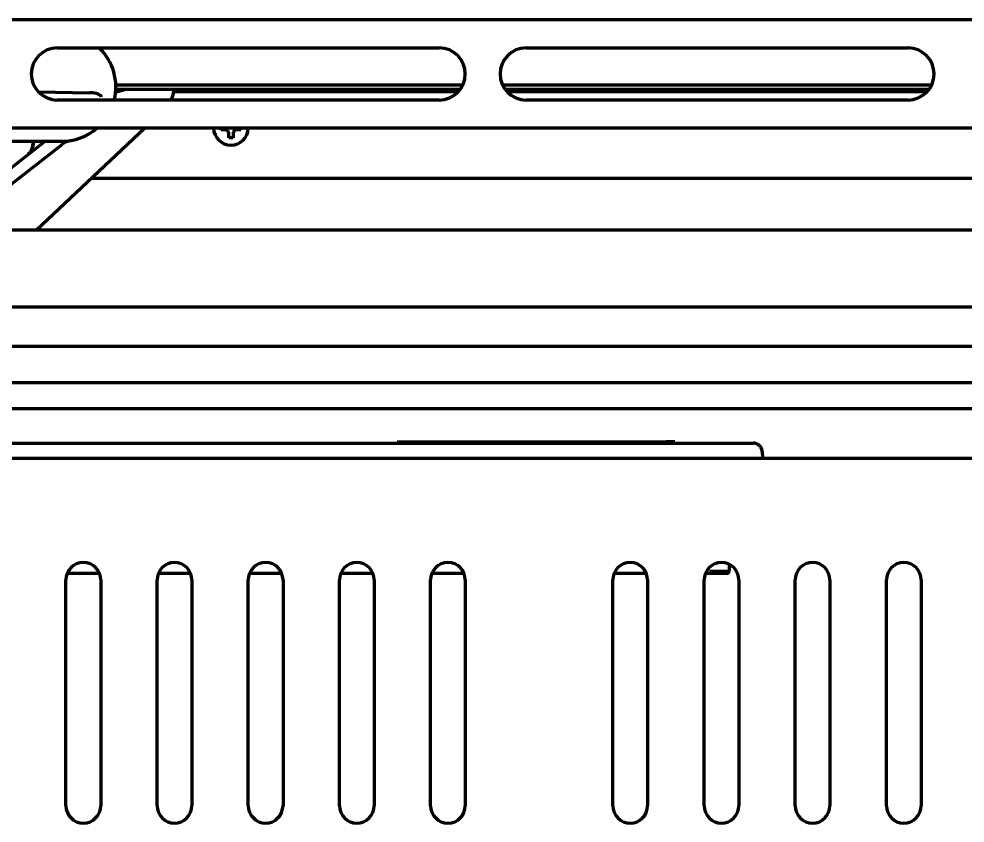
# Model space of a CAD drawing. Header units: inches. Extents: x -2983 to 7024, y 422 to 5529.
# Drawn here: x 2902.9 to 3120.9, y 5266 to 5451.2 of the extents above; entities that cross this region are included whole.
import ezdxf

# ---------------------------------------------------------------- set-up
doc = ezdxf.new("R2010")
doc.units = ezdxf.units.IN

msp = doc.modelspace()

# ---------------------------------------------------------------- linework, layer by layer
at = {"linetype": 'Continuous', "lineweight": 70}
for p, q in [((3444.78, 5450.99), (2898.78, 5450.99)), ((3084.05, 5451.16), (3084.05, 5450.99)), ((3106.65, 5451.16), (3106.65, 5450.99)), ((3112.81, 5451.16), (3112.81, 5450.99)), ((3119.67, 5450.99), (3119.67, 5451.09)), ((3120.04, 5450.99), (3120.04, 5451.09)), ((2911.78, 5444.49), (2999.78, 5444.49)), ((3019.78, 5444.49), (3107.78, 5444.49)), ((2907.4, 5434.39), (2919.28, 5434.18)), ((2927.85, 5434.99), (2925.22, 5434.2)), ((2925.28, 5435.99), (3005.24, 5435.99)), ((2925.28, 5434.99), (3004.66, 5434.99)), ((2938.65, 5434.49), (3004.26, 5434.49)), ((3014.33, 5435.99), (3113.24, 5435.99)), ((3014.91, 5434.99), (3112.66, 5434.99)), ((3015.32, 5434.49), (3112.26, 5434.49)), ((2999.78, 5432.49), (2911.78, 5432.49)), ((3107.78, 5432.49), (3019.78, 5432.49)), ((3444.78, 5425.99), (2898.78, 5425.99)), ((2906.89, 5402.49), (2931.87, 5425.99)), ((2949.48, 5425.59), (2949.48, 5425.99)), ((2954.08, 5425.99), (2954.08, 5425.59)), ((2912.85, 5422.21), (2849.29, 5372.56)), ((2851.18, 5377.84), (2908.97, 5422.99)), ((2888.89, 5422.99), (2912.78, 5422.99)), ((2919.65, 5414.49), (3423.92, 5414.49)), ((3452.06, 5402.49), (2891.5, 5402.49)), ((2865.02, 5384.84), (3478.55, 5384.84)), ((2853.5, 5375.84), (3490.06, 5375.84)), ((2840.22, 5367.44), (3501.35, 5367.44)), ((2842.29, 5361.44), (3499.27, 5361.44)), ((2842.28, 5353.49), (3067.16, 5353.49)), ((2990.08, 5353.79), (2992.08, 5353.79)), ((2990.08, 5353.49), (2990.08, 5353.79)), ((2992.08, 5353.79), (3052.08, 5353.79)), ((3054.08, 5353.79), (3052.08, 5353.79)), ((3054.08, 5353.79), (3054.08, 5353.49)), ((3067.16, 5353.49), (3072.15, 5353.49)), ((3074.14, 5351.66), (3074.28, 5349.99)), ((2842.29, 5349.99), (3155.79, 5349.99)), ((3066.57, 5325.57), (3066.56, 5323.98)), ((2921.49, 5323.49), (2914.08, 5323.49)), ((2942.49, 5323.49), (2935.08, 5323.49)), ((2963.49, 5323.49), (2956.07, 5323.49)), ((2984.49, 5323.49), (2977.07, 5323.49)), ((3005.49, 5323.49), (2998.07, 5323.49)), ((3047.49, 5323.49), (3040.08, 5323.49)), ((3062.06, 5323.49), (3061.08, 5323.49)), ((3066.06, 5323.49), (3062.06, 5323.49)), ((2913.78, 5269.99), (2913.78, 5321.99)), ((2921.78, 5321.99), (2921.78, 5269.99)), ((2934.78, 5269.99), (2934.78, 5321.99)), ((2942.78, 5321.99), (2942.78, 5269.99)), ((2955.78, 5269.99), (2955.78, 5321.99)), ((2963.78, 5321.99), (2963.78, 5269.99)), ((2976.78, 5269.99), (2976.78, 5321.99)), ((2984.78, 5321.99), (2984.78, 5269.99)), ((2997.78, 5269.99), (2997.78, 5321.99)), ((3005.78, 5321.99), (3005.78, 5269.99)), ((3039.78, 5269.99), (3039.78, 5321.99)), ((3047.78, 5321.99), (3047.78, 5269.99)), ((3060.78, 5269.99), (3060.78, 5321.99)), ((3068.78, 5321.99), (3068.78, 5269.99)), ((3081.78, 5269.99), (3081.78, 5321.99)), ((3089.78, 5321.99), (3089.78, 5269.99)), ((3102.78, 5269.99), (3102.78, 5321.99)), ((3110.78, 5321.99), (3110.78, 5269.99))]:
    msp.add_line(p, q, dxfattribs=at)
for centre, radius, start, end in [((2911.78, 5438.49), 6, 90, 270), ((2912.78, 5435.49), 12.5, 346.1142, 46.0542), ((2999.78, 5438.49), 6, 270, 90), ((3019.78, 5438.49), 6, 90, 270), ((3107.78, 5438.49), 6, 270, 90), ((2930.78, 5435.95), 8, 334.3874, 349.4965), ((2912.78, 5435.49), 12.5, 270, 310.5375), ((2951.78, 5426.09), 4, 181.4344, 358.5713), ((2915.93, 5418.27), 5, 100.3502, 128), ((3072.15, 5351.49), 2, 5, 90), ((2917.78, 5321.99), 4, 0, 180), ((2938.78, 5321.99), 4, 0, 180), ((2959.78, 5321.99), 4, 0, 180), ((2980.78, 5321.99), 4, 0, 180), ((3001.78, 5321.99), 4, 0, 180), ((3043.78, 5321.99), 4, 0, 180), ((3064.78, 5321.99), 4, 0, 180), ((3085.78, 5321.99), 4, 0, 180), ((3106.78, 5321.99), 4, 0, 180), ((3066.06, 5323.99), 0.5, 270, 359.5), ((2917.78, 5269.99), 4, 180, 0), ((2938.78, 5269.99), 4, 180, 0), ((2959.78, 5269.99), 4, 180, 0), ((2980.78, 5269.99), 4, 180, 0), ((3001.78, 5269.99), 4, 180, 0), ((3043.78, 5269.99), 4, 180, 0), ((3064.78, 5269.99), 4, 180, 0), ((3085.78, 5269.99), 4, 180, 0), ((3106.78, 5269.99), 4, 180, 0)]:
    msp.add_arc(centre, radius, start, end, dxfattribs=at)
for centre, major_axis, ratio, start_param, end_param in [((2919.27, 5433.18), (2.7, -0.05), 0.369633, 0.010548, 1.570796), ((3062.06, 5323.99), (4.5, 0), 0.00097, 4.712458, 6.283178)]:
    msp.add_ellipse(centre, major_axis=major_axis, ratio=ratio, start_param=start_param, end_param=end_param, dxfattribs=at)
for points in [[(2950.78, 5425.59), (2950.73, 5425.59), (2950.62, 5425.59), (2950.46, 5425.59), (2950.3, 5425.59), (2950.15, 5425.59), (2949.99, 5425.59), (2949.84, 5425.59), (2949.67, 5425.59), (2949.55, 5425.59), (2949.48, 5425.59)], [(2951.28, 5425.09), (2951.26, 5425.12), (2951.21, 5425.17), (2951.13, 5425.24), (2951.06, 5425.31), (2950.99, 5425.38), (2950.92, 5425.45), (2950.85, 5425.52), (2950.81, 5425.57), (2950.78, 5425.59)], [(2952.78, 5425.59), (2952.76, 5425.57), (2952.71, 5425.52), (2952.64, 5425.45), (2952.57, 5425.38), (2952.5, 5425.3), (2952.43, 5425.23), (2952.36, 5425.16), (2952.31, 5425.11), (2952.28, 5425.09)], [(2952.28, 5423.79), (2952.12, 5423.79), (2951.78, 5423.79), (2951.45, 5423.79), (2951.28, 5423.79)], [(2952.28, 5425.09), (2952.28, 5425.03), (2952.28, 5424.93), (2952.28, 5424.77), (2952.28, 5424.61), (2952.28, 5424.45), (2952.28, 5424.3), (2952.28, 5424.14), (2952.28, 5423.98), (2952.28, 5423.85), (2952.28, 5423.79)]]:
    msp.add_open_spline(points, degree=3, dxfattribs=at)
for points, knots in [([(2954.08, 5425.59), (2953.88, 5425.59), (2953.67, 5425.59), (2953.35, 5425.59), (2953.24, 5425.59), (2953.01, 5425.59), (2952.9, 5425.59), (2952.78, 5425.59)], [0, 0, 0, 0, 0.5, 0.5, 0.75, 0.75, 1, 1, 1, 1]), ([(2951.28, 5423.79), (2951.28, 5423.99), (2951.28, 5424.2), (2951.28, 5424.53), (2951.28, 5424.64), (2951.28, 5424.86), (2951.28, 5424.97), (2951.28, 5425.09)], [0, 0, 0, 0, 0.5, 0.5, 0.75, 0.75, 1, 1, 1, 1]), ([(2906.08, 5421.71), (2906, 5421.42), (2905.79, 5420.91), (2905.42, 5420.36), (2905.17, 5420.07), (2905.07, 5419.96), (2905.04, 5419.93), (2905.03, 5419.92)], [0, 0, 0, 0, 0.386794, 0.716795, 0.856041, 0.980586, 1, 1, 1, 1]), ([(2906.08, 5421.72), (2906.1, 5421.76), (2906.15, 5421.95), (2906.21, 5422.3), (2906.24, 5422.68), (2906.23, 5422.91), (2906.23, 5422.99)], [0, 0, 0, 0, 0.113945, 0.459756, 0.805568, 1, 1, 1, 1]), ([(2906.22, 5422.99), (2906.23, 5422.88), (2906.24, 5422.45), (2906.2, 5422.01), (2906.08, 5421.71), (2906.08, 5421.71)], [0, 0, 0, 0, 0.246365, 0.997324, 1, 1, 1, 1])]:
    msp.add_open_spline(points, degree=3, knots=knots, dxfattribs=at)

doc.saveas('drawing.dxf')
